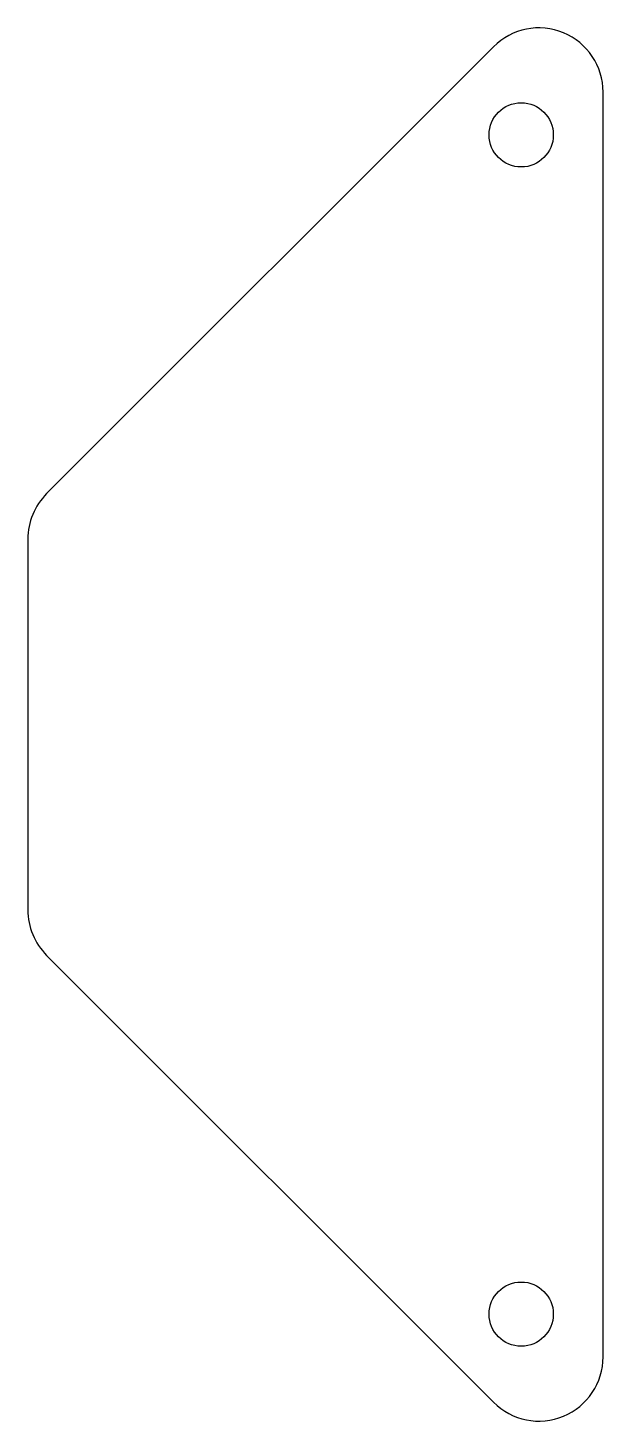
# Model space of a CAD drawing. Header units: millimetres. Extents: x 38.2 to 65.1, y -32.5 to 32.5.
import ezdxf

# ---------------------------------------------------------------- set-up
doc = ezdxf.new("R2010")
doc.units = ezdxf.units.MM
doc.layers.get('0').update_dxf_attribs({"linetype": 'CONTINUOUS'})

msp = doc.modelspace()

# ---------------------------------------------------------------- linework, layer by layer
msp.add_lwpolyline([(65.054, 29.527, 0.668179), (59.933, 31.648), (39.062, 10.778, 0.198912), (38.184, 8.657), (38.184, -8.657, 0.198912), (39.062, -10.778), (59.933, -31.648, 0.668179), (65.054, -29.527)], format="xyb", close=True)
for centre in [(61.227, 27.531), (61.227, -27.531)]:
    msp.add_circle(centre, 1.5)

doc.saveas('drawing.dxf')
